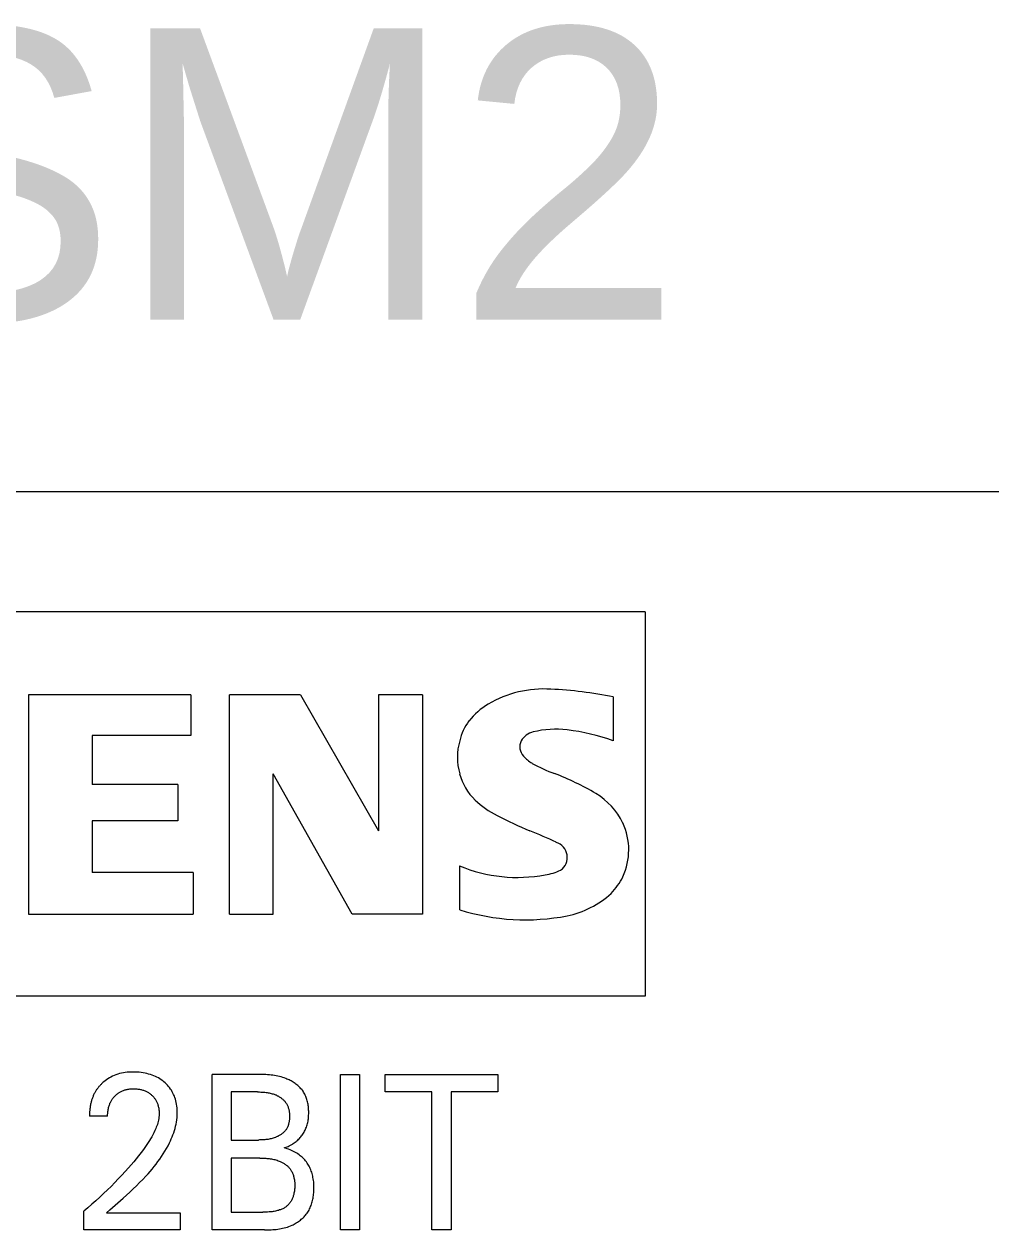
# Model space of a CAD drawing. Header units: millimetres. Extents: x -5035 to 14510, y -7775 to 12.
# Drawn here: x 634.23 to 642.53, y -2200.97 to -2190.62 of the extents above; entities that cross this region are included whole.
import ezdxf

# ---------------------------------------------------------------- set-up
doc = ezdxf.new("R2010")
doc.units = ezdxf.units.MM
doc.layers.add('eProC - L2', color=41, linetype='Continuous', lineweight=20)
doc.layers.add('Textos eProC', color=41, linetype='Continuous', lineweight=25)
doc.styles.get("Standard").update_dxf_attribs({"font": 'arial.ttf'})

msp = doc.modelspace()

# ---------------------------------------------------------------- linework, layer by layer
at = {"layer": 'eProC - L2', "linetype": 'Continuous'}
for p, q in [((622.983, -2194.632), (654.393, -2194.632)), ((639.564, -2195.667), (626.739, -2195.667)), ((639.564, -2195.667), (639.564, -2198.965)), ((634.27, -2196.377), (634.27, -2198.261)), ((635.664, -2196.377), (634.27, -2196.377)), ((635.664, -2196.377), (635.664, -2196.726)), ((635.994, -2198.261), (635.994, -2196.377)), ((636.606, -2196.377), (635.994, -2196.377)), ((636.606, -2196.377), (637.275, -2197.545)), ((637.275, -2196.377), (637.275, -2197.545)), ((637.652, -2196.377), (637.275, -2196.377)), ((637.652, -2196.377), (637.652, -2198.261)), ((639.291, -2196.773), (639.291, -2196.396)), ((634.816, -2196.726), (634.816, -2197.149)), ((635.664, -2196.726), (634.816, -2196.726)), ((635.551, -2197.149), (634.816, -2197.149)), ((635.551, -2197.149), (635.551, -2197.46)), ((636.37, -2198.261), (636.37, -2197.055)), ((637.049, -2198.261), (636.37, -2197.055)), ((634.816, -2197.46), (634.816, -2197.903)), ((635.551, -2197.46), (634.816, -2197.46)), ((637.972, -2198.223), (637.972, -2197.846)), ((635.683, -2197.903), (634.816, -2197.903)), ((635.683, -2197.903), (635.683, -2198.261)), ((634.27, -2198.261), (635.683, -2198.261)), ((635.994, -2198.261), (636.37, -2198.261)), ((637.652, -2198.261), (637.049, -2198.261)), ((639.564, -2198.965), (626.739, -2198.965)), ((635.021, -2199.639), (635.006, -2199.644)), ((635.036, -2199.634), (635.021, -2199.639)), ((635.051, -2199.629), (635.036, -2199.634)), ((635.067, -2199.626), (635.051, -2199.629)), ((635.084, -2199.622), (635.067, -2199.626)), ((635.101, -2199.62), (635.084, -2199.622)), ((635.118, -2199.617), (635.101, -2199.62)), ((635.136, -2199.616), (635.118, -2199.617)), ((635.153, -2199.615), (635.136, -2199.616)), ((635.17, -2199.615), (635.153, -2199.615)), ((635.187, -2199.615), (635.17, -2199.615)), ((635.204, -2199.616), (635.187, -2199.615)), ((635.221, -2199.617), (635.204, -2199.616)), ((635.238, -2199.619), (635.221, -2199.617)), ((635.255, -2199.621), (635.238, -2199.619)), ((635.271, -2199.624), (635.255, -2199.621)), ((635.286, -2199.628), (635.271, -2199.624)), ((635.301, -2199.632), (635.286, -2199.628)), ((635.316, -2199.636), (635.301, -2199.632)), ((635.331, -2199.641), (635.316, -2199.636)), ((635.846, -2200.97), (635.846, -2199.635)), ((636.25, -2199.635), (635.846, -2199.635)), ((636.265, -2199.635), (636.25, -2199.635)), ((636.279, -2199.635), (636.265, -2199.635)), ((636.294, -2199.636), (636.279, -2199.635)), ((636.308, -2199.637), (636.294, -2199.636)), ((636.323, -2199.638), (636.308, -2199.637)), ((636.338, -2199.639), (636.323, -2199.638)), ((636.352, -2199.641), (636.338, -2199.639)), ((636.947, -2200.97), (636.947, -2199.635)), ((636.947, -2199.635), (637.112, -2199.635)), ((637.112, -2199.635), (637.112, -2200.97)), ((637.331, -2199.786), (637.331, -2199.635)), ((637.331, -2199.635), (638.3, -2199.635)), ((638.3, -2199.635), (638.3, -2199.786)), ((634.875, -2199.74), (634.871, -2199.745)), ((634.879, -2199.735), (634.875, -2199.74)), ((634.884, -2199.73), (634.879, -2199.735)), ((634.888, -2199.725), (634.884, -2199.73)), ((634.893, -2199.721), (634.888, -2199.725)), ((634.897, -2199.716), (634.893, -2199.721)), ((634.902, -2199.711), (634.897, -2199.716)), ((634.909, -2199.705), (634.902, -2199.711)), ((634.916, -2199.699), (634.909, -2199.705)), ((634.927, -2199.69), (634.916, -2199.699)), ((634.939, -2199.681), (634.927, -2199.69)), ((634.952, -2199.673), (634.939, -2199.681)), ((634.964, -2199.665), (634.952, -2199.673)), ((634.977, -2199.658), (634.964, -2199.665)), ((634.992, -2199.651), (634.977, -2199.658)), ((635.006, -2199.644), (634.992, -2199.651)), ((635.345, -2199.647), (635.331, -2199.641)), ((635.359, -2199.653), (635.345, -2199.647)), ((635.372, -2199.659), (635.359, -2199.653)), ((635.385, -2199.666), (635.372, -2199.659)), ((635.398, -2199.674), (635.385, -2199.666)), ((635.41, -2199.682), (635.398, -2199.674)), ((635.422, -2199.691), (635.41, -2199.682)), ((635.433, -2199.7), (635.422, -2199.691)), ((635.444, -2199.709), (635.433, -2199.7)), ((635.454, -2199.719), (635.444, -2199.709)), ((635.463, -2199.728), (635.454, -2199.719)), ((635.472, -2199.739), (635.463, -2199.728)), ((635.481, -2199.749), (635.472, -2199.739)), ((636.367, -2199.642), (636.352, -2199.641)), ((636.381, -2199.645), (636.367, -2199.642)), ((636.395, -2199.647), (636.381, -2199.645)), ((636.41, -2199.65), (636.395, -2199.647)), ((636.424, -2199.653), (636.41, -2199.65)), ((636.438, -2199.657), (636.424, -2199.653)), ((636.452, -2199.661), (636.438, -2199.657)), ((636.466, -2199.666), (636.452, -2199.661)), ((636.48, -2199.671), (636.466, -2199.666)), ((636.489, -2199.675), (636.48, -2199.671)), ((636.498, -2199.679), (636.489, -2199.675)), ((636.507, -2199.683), (636.498, -2199.679)), ((636.516, -2199.687), (636.507, -2199.683)), ((636.525, -2199.692), (636.516, -2199.687)), ((636.533, -2199.697), (636.525, -2199.692)), ((636.542, -2199.702), (636.533, -2199.697)), ((636.55, -2199.707), (636.542, -2199.702)), ((636.558, -2199.713), (636.55, -2199.707)), ((636.566, -2199.718), (636.558, -2199.713)), ((636.574, -2199.724), (636.566, -2199.718)), ((636.582, -2199.731), (636.574, -2199.724)), ((636.589, -2199.737), (636.582, -2199.731)), ((636.596, -2199.744), (636.589, -2199.737)), ((634.817, -2199.844), (634.814, -2199.85)), ((634.819, -2199.837), (634.817, -2199.844)), ((634.821, -2199.831), (634.819, -2199.837)), ((634.824, -2199.825), (634.821, -2199.831)), ((634.826, -2199.819), (634.824, -2199.825)), ((634.829, -2199.812), (634.826, -2199.819)), ((634.832, -2199.806), (634.829, -2199.812)), ((634.835, -2199.8), (634.832, -2199.806)), ((634.838, -2199.794), (634.835, -2199.8)), ((634.842, -2199.788), (634.838, -2199.794)), ((634.845, -2199.783), (634.842, -2199.788)), ((634.848, -2199.777), (634.845, -2199.783)), ((634.852, -2199.772), (634.848, -2199.777)), ((634.855, -2199.766), (634.852, -2199.772)), ((634.859, -2199.761), (634.855, -2199.766)), ((634.863, -2199.755), (634.859, -2199.761)), ((634.867, -2199.75), (634.863, -2199.755)), ((634.871, -2199.745), (634.867, -2199.75)), ((634.989, -2199.847), (634.993, -2199.842)), ((634.993, -2199.842), (634.997, -2199.837)), ((634.997, -2199.837), (635.001, -2199.832)), ((635.001, -2199.832), (635.005, -2199.827)), ((635.005, -2199.827), (635.01, -2199.822)), ((635.01, -2199.822), (635.014, -2199.818)), ((635.014, -2199.818), (635.019, -2199.813)), ((635.019, -2199.813), (635.024, -2199.809)), ((635.024, -2199.809), (635.028, -2199.805)), ((635.028, -2199.805), (635.033, -2199.801)), ((635.033, -2199.801), (635.039, -2199.797)), ((635.039, -2199.797), (635.044, -2199.794)), ((635.044, -2199.794), (635.049, -2199.79)), ((635.049, -2199.79), (635.055, -2199.787)), ((635.055, -2199.787), (635.06, -2199.784)), ((635.06, -2199.784), (635.066, -2199.781)), ((635.066, -2199.781), (635.072, -2199.778)), ((635.072, -2199.778), (635.078, -2199.776)), ((635.078, -2199.776), (635.084, -2199.773)), ((635.084, -2199.773), (635.09, -2199.771)), ((635.09, -2199.771), (635.096, -2199.769)), ((635.096, -2199.769), (635.102, -2199.767)), ((635.102, -2199.767), (635.108, -2199.766)), ((635.108, -2199.766), (635.116, -2199.764)), ((635.116, -2199.764), (635.124, -2199.763)), ((635.124, -2199.763), (635.131, -2199.761)), ((635.131, -2199.761), (635.139, -2199.76)), ((635.139, -2199.76), (635.147, -2199.76)), ((635.147, -2199.76), (635.155, -2199.759)), ((635.155, -2199.759), (635.162, -2199.759)), ((635.162, -2199.759), (635.17, -2199.759)), ((635.17, -2199.759), (635.178, -2199.759)), ((635.178, -2199.759), (635.186, -2199.759)), ((635.186, -2199.759), (635.193, -2199.759)), ((635.193, -2199.759), (635.201, -2199.76)), ((635.201, -2199.76), (635.208, -2199.761)), ((635.208, -2199.761), (635.216, -2199.762)), ((635.216, -2199.762), (635.223, -2199.763)), ((635.223, -2199.763), (635.231, -2199.765)), ((635.231, -2199.765), (635.238, -2199.766)), ((635.238, -2199.766), (635.244, -2199.768)), ((635.244, -2199.768), (635.251, -2199.77)), ((635.251, -2199.77), (635.258, -2199.772)), ((635.258, -2199.772), (635.264, -2199.774)), ((635.264, -2199.774), (635.27, -2199.777)), ((635.27, -2199.777), (635.277, -2199.78)), ((635.277, -2199.78), (635.283, -2199.783)), ((635.283, -2199.783), (635.289, -2199.786)), ((635.289, -2199.786), (635.295, -2199.789)), ((635.295, -2199.789), (635.3, -2199.792)), ((635.3, -2199.792), (635.306, -2199.796)), ((635.306, -2199.796), (635.311, -2199.8)), ((635.311, -2199.8), (635.317, -2199.804)), ((635.317, -2199.804), (635.322, -2199.808)), ((635.322, -2199.808), (635.327, -2199.813)), ((635.327, -2199.813), (635.332, -2199.817)), ((635.332, -2199.817), (635.336, -2199.821)), ((635.336, -2199.821), (635.34, -2199.826)), ((635.34, -2199.826), (635.345, -2199.831)), ((635.345, -2199.831), (635.349, -2199.836)), ((635.349, -2199.836), (635.352, -2199.841)), ((635.352, -2199.841), (635.356, -2199.846)), ((635.356, -2199.846), (635.36, -2199.851)), ((635.489, -2199.761), (635.481, -2199.749)), ((635.497, -2199.772), (635.489, -2199.761)), ((635.504, -2199.784), (635.497, -2199.772)), ((635.51, -2199.796), (635.504, -2199.784)), ((635.516, -2199.809), (635.51, -2199.796)), ((635.522, -2199.822), (635.516, -2199.809)), ((635.527, -2199.835), (635.522, -2199.822)), ((635.531, -2199.848), (635.527, -2199.835)), ((636.011, -2199.786), (636.011, -2200.199)), ((636.236, -2199.786), (636.011, -2199.786)), ((636.236, -2199.786), (636.245, -2199.786)), ((636.245, -2199.786), (636.254, -2199.786)), ((636.254, -2199.786), (636.263, -2199.787)), ((636.263, -2199.787), (636.272, -2199.787)), ((636.272, -2199.787), (636.281, -2199.787)), ((636.281, -2199.787), (636.29, -2199.788)), ((636.29, -2199.788), (636.3, -2199.789)), ((636.3, -2199.789), (636.309, -2199.79)), ((636.309, -2199.79), (636.318, -2199.791)), ((636.318, -2199.791), (636.327, -2199.793)), ((636.327, -2199.793), (636.336, -2199.794)), ((636.336, -2199.794), (636.345, -2199.796)), ((636.345, -2199.796), (636.354, -2199.798)), ((636.354, -2199.798), (636.363, -2199.801)), ((636.363, -2199.801), (636.371, -2199.803)), ((636.371, -2199.803), (636.38, -2199.806)), ((636.38, -2199.806), (636.389, -2199.81)), ((636.389, -2199.81), (636.395, -2199.812)), ((636.395, -2199.812), (636.4, -2199.815)), ((636.4, -2199.815), (636.406, -2199.818)), ((636.406, -2199.818), (636.411, -2199.82)), ((636.411, -2199.82), (636.417, -2199.823)), ((636.417, -2199.823), (636.422, -2199.827)), ((636.422, -2199.827), (636.428, -2199.83)), ((636.428, -2199.83), (636.433, -2199.833)), ((636.433, -2199.833), (636.438, -2199.837)), ((636.438, -2199.837), (636.443, -2199.841)), ((636.443, -2199.841), (636.448, -2199.845)), ((636.448, -2199.845), (636.452, -2199.849)), ((636.603, -2199.75), (636.596, -2199.744)), ((636.609, -2199.758), (636.603, -2199.75)), ((636.615, -2199.765), (636.609, -2199.758)), ((636.621, -2199.772), (636.615, -2199.765)), ((636.627, -2199.78), (636.621, -2199.772)), ((636.632, -2199.789), (636.627, -2199.78)), ((636.637, -2199.797), (636.632, -2199.789)), ((636.642, -2199.806), (636.637, -2199.797)), ((636.646, -2199.815), (636.642, -2199.806)), ((636.65, -2199.824), (636.646, -2199.815)), ((636.654, -2199.833), (636.65, -2199.824)), ((636.657, -2199.842), (636.654, -2199.833)), ((636.66, -2199.852), (636.657, -2199.842)), ((637.733, -2199.786), (637.331, -2199.786)), ((637.733, -2200.97), (637.733, -2199.786)), ((637.898, -2199.786), (637.898, -2200.97)), ((638.3, -2199.786), (637.898, -2199.786)), ((634.795, -2199.947), (634.794, -2199.955)), ((634.796, -2199.939), (634.795, -2199.947)), ((634.797, -2199.931), (634.796, -2199.939)), ((634.798, -2199.923), (634.797, -2199.931)), ((634.799, -2199.915), (634.798, -2199.923)), ((634.8, -2199.907), (634.799, -2199.915)), ((634.802, -2199.899), (634.8, -2199.907)), ((634.803, -2199.891), (634.802, -2199.899)), ((634.805, -2199.883), (634.803, -2199.891)), ((634.807, -2199.876), (634.805, -2199.883)), ((634.809, -2199.87), (634.807, -2199.876)), ((634.81, -2199.863), (634.809, -2199.87)), ((634.812, -2199.857), (634.81, -2199.863)), ((634.814, -2199.85), (634.812, -2199.857)), ((634.951, -2199.953), (634.953, -2199.944)), ((634.953, -2199.944), (634.954, -2199.936)), ((634.954, -2199.936), (634.956, -2199.927)), ((634.956, -2199.927), (634.957, -2199.92)), ((634.957, -2199.92), (634.959, -2199.912)), ((634.959, -2199.912), (634.962, -2199.905)), ((634.962, -2199.905), (634.964, -2199.898)), ((634.964, -2199.898), (634.967, -2199.89)), ((634.967, -2199.89), (634.969, -2199.883)), ((634.969, -2199.883), (634.973, -2199.876)), ((634.973, -2199.876), (634.976, -2199.87)), ((634.976, -2199.87), (634.979, -2199.864)), ((634.979, -2199.864), (634.982, -2199.858)), ((634.982, -2199.858), (634.986, -2199.853)), ((634.986, -2199.853), (634.989, -2199.847)), ((635.36, -2199.851), (635.363, -2199.856)), ((635.363, -2199.856), (635.366, -2199.862)), ((635.366, -2199.862), (635.369, -2199.868)), ((635.369, -2199.868), (635.372, -2199.874)), ((635.372, -2199.874), (635.374, -2199.88)), ((635.374, -2199.88), (635.377, -2199.886)), ((635.377, -2199.886), (635.379, -2199.892)), ((635.379, -2199.892), (635.381, -2199.898)), ((635.381, -2199.898), (635.383, -2199.905)), ((635.383, -2199.905), (635.384, -2199.911)), ((635.384, -2199.911), (635.386, -2199.918)), ((635.386, -2199.918), (635.388, -2199.925)), ((635.388, -2199.925), (635.389, -2199.933)), ((635.389, -2199.933), (635.39, -2199.94)), ((635.39, -2199.94), (635.391, -2199.947)), ((635.391, -2199.947), (635.391, -2199.954)), ((635.535, -2199.862), (635.531, -2199.848)), ((635.538, -2199.877), (635.535, -2199.862)), ((635.541, -2199.892), (635.538, -2199.877)), ((635.544, -2199.907), (635.541, -2199.892)), ((635.546, -2199.922), (635.544, -2199.907)), ((635.547, -2199.938), (635.546, -2199.922)), ((635.547, -2199.953), (635.547, -2199.938)), ((636.452, -2199.849), (636.457, -2199.853)), ((636.457, -2199.853), (636.461, -2199.857)), ((636.461, -2199.857), (636.466, -2199.862)), ((636.466, -2199.862), (636.47, -2199.866)), ((636.47, -2199.866), (636.474, -2199.871)), ((636.474, -2199.871), (636.477, -2199.876)), ((636.477, -2199.876), (636.481, -2199.881)), ((636.481, -2199.881), (636.484, -2199.886)), ((636.484, -2199.886), (636.487, -2199.892)), ((636.487, -2199.892), (636.49, -2199.897)), ((636.49, -2199.897), (636.493, -2199.903)), ((636.493, -2199.903), (636.496, -2199.909)), ((636.496, -2199.909), (636.498, -2199.915)), ((636.498, -2199.915), (636.5, -2199.921)), ((636.5, -2199.921), (636.502, -2199.927)), ((636.502, -2199.927), (636.504, -2199.933)), ((636.504, -2199.933), (636.505, -2199.94)), ((636.505, -2199.94), (636.507, -2199.946)), ((636.507, -2199.946), (636.508, -2199.953)), ((636.663, -2199.861), (636.66, -2199.852)), ((636.665, -2199.871), (636.663, -2199.861)), ((636.668, -2199.881), (636.665, -2199.871)), ((636.67, -2199.891), (636.668, -2199.881)), ((636.671, -2199.901), (636.67, -2199.891)), ((636.673, -2199.911), (636.671, -2199.901)), ((636.674, -2199.921), (636.673, -2199.911)), ((636.675, -2199.932), (636.674, -2199.921)), ((636.675, -2199.942), (636.675, -2199.932)), ((636.676, -2199.952), (636.675, -2199.942)), ((634.794, -2199.963), (634.793, -2199.971)), ((634.793, -2199.971), (634.793, -2199.979)), ((634.793, -2199.979), (634.793, -2199.987)), ((634.793, -2199.987), (634.793, -2199.995)), ((634.949, -2199.995), (634.793, -2199.995)), ((634.794, -2199.955), (634.794, -2199.963)), ((634.949, -2199.978), (634.95, -2199.97)), ((634.949, -2199.987), (634.949, -2199.978)), ((634.949, -2199.995), (634.949, -2199.987)), ((634.95, -2199.961), (634.951, -2199.953)), ((634.95, -2199.97), (634.95, -2199.961)), ((635.38, -2200.052), (635.376, -2200.064)), ((635.383, -2200.039), (635.38, -2200.052)), ((635.386, -2200.027), (635.383, -2200.039)), ((635.388, -2200.014), (635.386, -2200.027)), ((635.39, -2200.002), (635.388, -2200.014)), ((635.391, -2199.989), (635.39, -2200.002)), ((635.391, -2199.954), (635.392, -2199.962)), ((635.392, -2199.976), (635.391, -2199.989)), ((635.392, -2199.962), (635.392, -2199.969)), ((635.392, -2199.969), (635.392, -2199.976)), ((635.537, -2200.062), (635.54, -2200.044)), ((635.54, -2200.044), (635.543, -2200.025)), ((635.543, -2200.025), (635.545, -2200.006)), ((635.545, -2200.006), (635.547, -2199.988)), ((635.547, -2199.969), (635.547, -2199.953)), ((635.547, -2199.988), (635.547, -2199.969)), ((636.506, -2200.049), (636.505, -2200.055)), ((636.507, -2200.043), (636.506, -2200.049)), ((636.508, -2200.037), (636.507, -2200.043)), ((636.508, -2199.953), (636.509, -2199.959)), ((636.509, -2200.03), (636.508, -2200.037)), ((636.509, -2199.959), (636.51, -2199.966)), ((636.51, -2200.024), (636.509, -2200.03)), ((636.51, -2199.966), (636.51, -2199.972)), ((636.51, -2199.972), (636.511, -2199.979)), ((636.511, -2200.018), (636.51, -2200.024)), ((636.511, -2199.979), (636.511, -2199.986)), ((636.511, -2199.986), (636.511, -2199.992)), ((636.511, -2199.992), (636.511, -2199.999)), ((636.511, -2199.999), (636.511, -2200.005)), ((636.511, -2200.005), (636.511, -2200.012)), ((636.511, -2200.012), (636.511, -2200.018)), ((636.665, -2200.058), (636.668, -2200.047)), ((636.668, -2200.047), (636.67, -2200.037)), ((636.67, -2200.037), (636.671, -2200.026)), ((636.671, -2200.026), (636.673, -2200.016)), ((636.673, -2200.016), (636.674, -2200.005)), ((636.674, -2200.005), (636.675, -2199.995)), ((636.675, -2199.984), (636.676, -2199.973)), ((636.675, -2199.995), (636.675, -2199.984)), ((636.676, -2199.962), (636.676, -2199.952)), ((636.676, -2199.973), (636.676, -2199.962)), ((635.337, -2200.154), (635.328, -2200.171)), ((635.346, -2200.136), (635.337, -2200.154)), ((635.355, -2200.118), (635.346, -2200.136)), ((635.363, -2200.1), (635.355, -2200.118)), ((635.367, -2200.088), (635.363, -2200.1)), ((635.372, -2200.076), (635.367, -2200.088)), ((635.376, -2200.064), (635.372, -2200.076)), ((635.503, -2200.171), (635.51, -2200.154)), ((635.51, -2200.154), (635.517, -2200.136)), ((635.517, -2200.136), (635.522, -2200.117)), ((635.522, -2200.117), (635.528, -2200.099)), ((635.528, -2200.099), (635.533, -2200.081)), ((635.533, -2200.081), (635.537, -2200.062)), ((636.433, -2200.155), (636.427, -2200.158)), ((636.438, -2200.151), (636.433, -2200.155)), ((636.443, -2200.148), (636.438, -2200.151)), ((636.448, -2200.144), (636.443, -2200.148)), ((636.452, -2200.14), (636.448, -2200.144)), ((636.457, -2200.136), (636.452, -2200.14)), ((636.461, -2200.132), (636.457, -2200.136)), ((636.466, -2200.128), (636.461, -2200.132)), ((636.47, -2200.124), (636.466, -2200.128)), ((636.474, -2200.119), (636.47, -2200.124)), ((636.477, -2200.115), (636.474, -2200.119)), ((636.481, -2200.11), (636.477, -2200.115)), ((636.484, -2200.105), (636.481, -2200.11)), ((636.487, -2200.1), (636.484, -2200.105)), ((636.49, -2200.095), (636.487, -2200.1)), ((636.493, -2200.089), (636.49, -2200.095)), ((636.495, -2200.084), (636.493, -2200.089)), ((636.498, -2200.078), (636.495, -2200.084)), ((636.5, -2200.072), (636.498, -2200.078)), ((636.502, -2200.067), (636.5, -2200.072)), ((636.503, -2200.061), (636.502, -2200.067)), ((636.505, -2200.055), (636.503, -2200.061)), ((636.614, -2200.163), (636.62, -2200.156)), ((636.62, -2200.156), (636.625, -2200.148)), ((636.625, -2200.148), (636.63, -2200.14)), ((636.63, -2200.14), (636.635, -2200.132)), ((636.635, -2200.132), (636.64, -2200.123)), ((636.64, -2200.123), (636.644, -2200.115)), ((636.644, -2200.115), (636.648, -2200.106)), ((636.648, -2200.106), (636.652, -2200.098)), ((636.652, -2200.098), (636.656, -2200.088)), ((636.656, -2200.088), (636.659, -2200.078)), ((636.659, -2200.078), (636.663, -2200.068)), ((636.663, -2200.068), (636.665, -2200.058)), ((635.275, -2200.253), (635.256, -2200.281)), ((635.286, -2200.237), (635.275, -2200.253)), ((635.297, -2200.221), (635.286, -2200.237)), ((635.308, -2200.204), (635.297, -2200.221)), ((635.318, -2200.188), (635.308, -2200.204)), ((635.328, -2200.171), (635.318, -2200.188)), ((635.455, -2200.272), (635.468, -2200.248)), ((635.468, -2200.248), (635.48, -2200.224)), ((635.48, -2200.224), (635.488, -2200.206)), ((635.488, -2200.206), (635.496, -2200.189)), ((635.496, -2200.189), (635.503, -2200.171)), ((636.011, -2200.199), (636.245, -2200.199)), ((636.254, -2200.198), (636.245, -2200.199)), ((636.263, -2200.198), (636.254, -2200.198)), ((636.272, -2200.198), (636.263, -2200.198)), ((636.281, -2200.197), (636.272, -2200.198)), ((636.29, -2200.197), (636.281, -2200.197)), ((636.299, -2200.196), (636.29, -2200.197)), ((636.308, -2200.195), (636.299, -2200.196)), ((636.318, -2200.194), (636.308, -2200.195)), ((636.327, -2200.193), (636.318, -2200.194)), ((636.336, -2200.191), (636.327, -2200.193)), ((636.345, -2200.189), (636.336, -2200.191)), ((636.354, -2200.187), (636.345, -2200.189)), ((636.362, -2200.185), (636.354, -2200.187)), ((636.371, -2200.182), (636.362, -2200.185)), ((636.38, -2200.18), (636.371, -2200.182)), ((636.389, -2200.176), (636.38, -2200.18)), ((636.394, -2200.174), (636.389, -2200.176)), ((636.4, -2200.172), (636.394, -2200.174)), ((636.406, -2200.169), (636.4, -2200.172)), ((636.411, -2200.167), (636.406, -2200.169)), ((636.417, -2200.164), (636.411, -2200.167)), ((636.422, -2200.161), (636.417, -2200.164)), ((636.427, -2200.158), (636.422, -2200.161)), ((636.473, -2200.263), (636.482, -2200.26)), ((636.482, -2200.26), (636.491, -2200.257)), ((636.491, -2200.257), (636.5, -2200.253)), ((636.5, -2200.253), (636.509, -2200.249)), ((636.509, -2200.249), (636.518, -2200.244)), ((636.518, -2200.244), (636.526, -2200.24)), ((636.526, -2200.24), (636.535, -2200.235)), ((636.535, -2200.235), (636.543, -2200.229)), ((636.543, -2200.229), (636.551, -2200.224)), ((636.551, -2200.224), (636.559, -2200.218)), ((636.559, -2200.218), (636.567, -2200.212)), ((636.567, -2200.212), (636.574, -2200.205)), ((636.574, -2200.205), (636.581, -2200.199)), ((636.581, -2200.199), (636.588, -2200.192)), ((636.588, -2200.192), (636.595, -2200.185)), ((636.595, -2200.185), (636.602, -2200.178)), ((636.602, -2200.178), (636.608, -2200.171)), ((636.608, -2200.171), (636.614, -2200.163)), ((635.194, -2200.36), (635.173, -2200.386)), ((635.215, -2200.334), (635.194, -2200.36)), ((635.236, -2200.307), (635.215, -2200.334)), ((635.256, -2200.281), (635.236, -2200.307)), ((635.381, -2200.384), (635.397, -2200.363)), ((635.397, -2200.363), (635.412, -2200.34)), ((635.412, -2200.34), (635.427, -2200.318)), ((635.427, -2200.318), (635.441, -2200.295)), ((635.441, -2200.295), (635.455, -2200.272)), ((636.011, -2200.354), (636.011, -2200.818)), ((636.256, -2200.354), (636.011, -2200.354)), ((636.256, -2200.354), (636.266, -2200.354)), ((636.266, -2200.354), (636.276, -2200.354)), ((636.276, -2200.354), (636.286, -2200.354)), ((636.286, -2200.354), (636.296, -2200.355)), ((636.296, -2200.355), (636.306, -2200.355)), ((636.306, -2200.355), (636.316, -2200.356)), ((636.316, -2200.356), (636.326, -2200.357)), ((636.326, -2200.357), (636.335, -2200.358)), ((636.335, -2200.358), (636.345, -2200.359)), ((636.345, -2200.359), (636.355, -2200.361)), ((636.355, -2200.361), (636.365, -2200.363)), ((636.365, -2200.363), (636.375, -2200.365)), ((636.464, -2200.266), (636.473, -2200.263)), ((636.477, -2200.269), (636.464, -2200.266)), ((636.49, -2200.273), (636.477, -2200.269)), ((636.503, -2200.278), (636.49, -2200.273)), ((636.515, -2200.283), (636.503, -2200.278)), ((636.527, -2200.288), (636.515, -2200.283)), ((636.539, -2200.293), (636.527, -2200.288)), ((636.55, -2200.299), (636.539, -2200.293)), ((636.562, -2200.305), (636.55, -2200.299)), ((636.573, -2200.311), (636.562, -2200.305)), ((636.583, -2200.318), (636.573, -2200.311)), ((636.593, -2200.325), (636.583, -2200.318)), ((636.603, -2200.333), (636.593, -2200.325)), ((636.612, -2200.34), (636.603, -2200.333)), ((636.62, -2200.347), (636.612, -2200.34)), ((636.628, -2200.354), (636.62, -2200.347)), ((636.635, -2200.362), (636.628, -2200.354)), ((636.642, -2200.37), (636.635, -2200.362)), ((635.129, -2200.436), (635.1, -2200.469)), ((635.151, -2200.411), (635.129, -2200.436)), ((635.173, -2200.386), (635.151, -2200.411)), ((635.314, -2200.468), (635.331, -2200.448)), ((635.331, -2200.448), (635.348, -2200.427)), ((635.348, -2200.427), (635.365, -2200.406)), ((635.365, -2200.406), (635.381, -2200.384)), ((636.375, -2200.365), (636.384, -2200.367)), ((636.384, -2200.367), (636.394, -2200.37)), ((636.394, -2200.37), (636.404, -2200.372)), ((636.404, -2200.372), (636.413, -2200.376)), ((636.413, -2200.376), (636.422, -2200.379)), ((636.422, -2200.379), (636.429, -2200.382)), ((636.429, -2200.382), (636.435, -2200.385)), ((636.435, -2200.385), (636.441, -2200.388)), ((636.441, -2200.388), (636.447, -2200.391)), ((636.447, -2200.391), (636.453, -2200.394)), ((636.453, -2200.394), (636.459, -2200.397)), ((636.459, -2200.397), (636.465, -2200.401)), ((636.465, -2200.401), (636.47, -2200.405)), ((636.47, -2200.405), (636.476, -2200.409)), ((636.476, -2200.409), (636.481, -2200.413)), ((636.481, -2200.413), (636.487, -2200.417)), ((636.487, -2200.417), (636.492, -2200.421)), ((636.492, -2200.421), (636.497, -2200.426)), ((636.497, -2200.426), (636.501, -2200.43)), ((636.501, -2200.43), (636.506, -2200.435)), ((636.506, -2200.435), (636.51, -2200.44)), ((636.51, -2200.44), (636.515, -2200.445)), ((636.515, -2200.445), (636.519, -2200.451)), ((636.519, -2200.451), (636.522, -2200.456)), ((636.522, -2200.456), (636.526, -2200.462)), ((636.526, -2200.462), (636.53, -2200.469)), ((636.649, -2200.378), (636.642, -2200.37)), ((636.656, -2200.387), (636.649, -2200.378)), ((636.662, -2200.396), (636.656, -2200.387)), ((636.668, -2200.405), (636.662, -2200.396)), ((636.674, -2200.414), (636.668, -2200.405)), ((636.679, -2200.424), (636.674, -2200.414)), ((636.684, -2200.434), (636.679, -2200.424)), ((636.689, -2200.444), (636.684, -2200.434)), ((636.693, -2200.454), (636.689, -2200.444)), ((636.697, -2200.465), (636.693, -2200.454)), ((636.701, -2200.475), (636.697, -2200.465)), ((635.01, -2200.564), (634.979, -2200.596)), ((635.041, -2200.533), (635.01, -2200.564)), ((635.071, -2200.501), (635.041, -2200.533)), ((635.1, -2200.469), (635.071, -2200.501)), ((635.196, -2200.592), (635.223, -2200.564)), ((635.223, -2200.564), (635.251, -2200.537)), ((635.251, -2200.537), (635.277, -2200.509)), ((635.277, -2200.509), (635.296, -2200.489)), ((635.296, -2200.489), (635.314, -2200.468)), ((636.53, -2200.469), (636.533, -2200.475)), ((636.533, -2200.475), (636.536, -2200.482)), ((636.536, -2200.482), (636.539, -2200.488)), ((636.539, -2200.488), (636.542, -2200.495)), ((636.542, -2200.495), (636.544, -2200.502)), ((636.544, -2200.502), (636.546, -2200.51)), ((636.546, -2200.51), (636.548, -2200.517)), ((636.548, -2200.517), (636.549, -2200.524)), ((636.549, -2200.524), (636.551, -2200.531)), ((636.551, -2200.531), (636.552, -2200.539)), ((636.552, -2200.539), (636.553, -2200.546)), ((636.553, -2200.546), (636.554, -2200.554)), ((636.554, -2200.554), (636.555, -2200.561)), ((636.555, -2200.561), (636.555, -2200.569)), ((636.555, -2200.569), (636.555, -2200.576)), ((636.704, -2200.486), (636.701, -2200.475)), ((636.707, -2200.497), (636.704, -2200.486)), ((636.71, -2200.509), (636.707, -2200.497)), ((636.712, -2200.521), (636.71, -2200.509)), ((636.715, -2200.533), (636.712, -2200.521)), ((636.716, -2200.546), (636.715, -2200.533)), ((636.718, -2200.558), (636.716, -2200.546)), ((636.719, -2200.57), (636.718, -2200.558)), ((636.719, -2200.583), (636.719, -2200.57)), ((634.914, -2200.658), (634.882, -2200.688)), ((634.947, -2200.627), (634.914, -2200.658)), ((634.979, -2200.596), (634.947, -2200.627)), ((635.082, -2200.697), (635.11, -2200.671)), ((635.11, -2200.671), (635.139, -2200.645)), ((635.139, -2200.645), (635.167, -2200.618)), ((635.167, -2200.618), (635.196, -2200.592)), ((636.545, -2200.672), (636.543, -2200.678)), ((636.547, -2200.665), (636.545, -2200.672)), ((636.549, -2200.656), (636.547, -2200.665)), ((636.551, -2200.647), (636.549, -2200.656)), ((636.552, -2200.638), (636.551, -2200.647)), ((636.553, -2200.629), (636.552, -2200.638)), ((636.554, -2200.62), (636.553, -2200.629)), ((636.555, -2200.611), (636.554, -2200.62)), ((636.555, -2200.576), (636.556, -2200.584)), ((636.556, -2200.593), (636.555, -2200.602)), ((636.555, -2200.602), (636.555, -2200.611)), ((636.556, -2200.584), (636.556, -2200.593)), ((636.716, -2200.675), (636.717, -2200.664)), ((636.717, -2200.664), (636.718, -2200.653)), ((636.718, -2200.653), (636.719, -2200.641)), ((636.72, -2200.596), (636.719, -2200.583)), ((636.719, -2200.641), (636.72, -2200.63)), ((636.72, -2200.608), (636.72, -2200.596)), ((636.72, -2200.619), (636.72, -2200.608)), ((636.72, -2200.63), (636.72, -2200.619)), ((634.813, -2200.75), (634.779, -2200.78)), ((634.848, -2200.719), (634.813, -2200.75)), ((634.882, -2200.688), (634.848, -2200.719)), ((634.968, -2200.799), (635.082, -2200.697)), ((636.476, -2200.775), (636.47, -2200.779)), ((636.481, -2200.771), (636.476, -2200.775)), ((636.486, -2200.767), (636.481, -2200.771)), ((636.491, -2200.763), (636.486, -2200.767)), ((636.496, -2200.759), (636.491, -2200.763)), ((636.5, -2200.754), (636.496, -2200.759)), ((636.504, -2200.749), (636.5, -2200.754)), ((636.509, -2200.744), (636.504, -2200.749)), ((636.513, -2200.739), (636.509, -2200.744)), ((636.516, -2200.734), (636.513, -2200.739)), ((636.52, -2200.729), (636.516, -2200.734)), ((636.524, -2200.723), (636.52, -2200.729)), ((636.527, -2200.717), (636.524, -2200.723)), ((636.53, -2200.711), (636.527, -2200.717)), ((636.533, -2200.704), (636.53, -2200.711)), ((636.536, -2200.698), (636.533, -2200.704)), ((636.539, -2200.692), (636.536, -2200.698)), ((636.541, -2200.685), (636.539, -2200.692)), ((636.543, -2200.678), (636.541, -2200.685)), ((636.688, -2200.78), (636.692, -2200.77)), ((636.692, -2200.77), (636.696, -2200.76)), ((636.696, -2200.76), (636.7, -2200.75)), ((636.7, -2200.75), (636.703, -2200.739)), ((636.703, -2200.739), (636.706, -2200.729)), ((636.706, -2200.729), (636.709, -2200.718)), ((636.709, -2200.718), (636.711, -2200.707)), ((636.711, -2200.707), (636.713, -2200.697)), ((636.713, -2200.697), (636.715, -2200.686)), ((636.715, -2200.686), (636.716, -2200.675)), ((634.779, -2200.78), (634.744, -2200.81)), ((634.744, -2200.97), (634.744, -2200.81)), ((634.94, -2200.824), (634.968, -2200.799)), ((634.94, -2200.824), (635.572, -2200.824)), ((635.572, -2200.824), (635.572, -2200.97)), ((636.011, -2200.818), (636.282, -2200.818)), ((636.296, -2200.818), (636.282, -2200.818)), ((636.309, -2200.818), (636.296, -2200.818)), ((636.322, -2200.817), (636.309, -2200.818)), ((636.335, -2200.816), (636.322, -2200.817)), ((636.348, -2200.815), (636.335, -2200.816)), ((636.361, -2200.814), (636.348, -2200.815)), ((636.371, -2200.812), (636.361, -2200.814)), ((636.38, -2200.811), (636.371, -2200.812)), ((636.389, -2200.809), (636.38, -2200.811)), ((636.398, -2200.807), (636.389, -2200.809)), ((636.408, -2200.804), (636.398, -2200.807)), ((636.417, -2200.802), (636.408, -2200.804)), ((636.426, -2200.799), (636.417, -2200.802)), ((636.432, -2200.797), (636.426, -2200.799)), ((636.439, -2200.794), (636.432, -2200.797)), ((636.445, -2200.792), (636.439, -2200.794)), ((636.452, -2200.789), (636.445, -2200.792)), ((636.458, -2200.786), (636.452, -2200.789)), ((636.464, -2200.782), (636.458, -2200.786)), ((636.47, -2200.779), (636.464, -2200.782)), ((636.604, -2200.886), (636.612, -2200.879)), ((636.612, -2200.879), (636.62, -2200.873)), ((636.62, -2200.873), (636.627, -2200.865)), ((636.627, -2200.865), (636.635, -2200.858)), ((636.635, -2200.858), (636.642, -2200.85)), ((636.642, -2200.85), (636.649, -2200.843)), ((636.649, -2200.843), (636.655, -2200.835)), ((636.655, -2200.835), (636.662, -2200.826)), ((636.662, -2200.826), (636.667, -2200.818)), ((636.667, -2200.818), (636.673, -2200.809)), ((636.673, -2200.809), (636.678, -2200.8)), ((636.678, -2200.8), (636.683, -2200.79)), ((636.683, -2200.79), (636.688, -2200.78)), ((635.572, -2200.97), (634.744, -2200.97)), ((636.297, -2200.97), (635.846, -2200.97)), ((636.297, -2200.97), (636.311, -2200.97)), ((636.311, -2200.97), (636.325, -2200.969)), ((636.325, -2200.969), (636.339, -2200.969)), ((636.339, -2200.969), (636.353, -2200.968)), ((636.353, -2200.968), (636.367, -2200.967)), ((636.367, -2200.967), (636.381, -2200.966)), ((636.381, -2200.966), (636.396, -2200.965)), ((636.396, -2200.965), (636.41, -2200.963)), ((636.41, -2200.963), (636.424, -2200.961)), ((636.424, -2200.961), (636.438, -2200.959)), ((636.438, -2200.959), (636.451, -2200.956)), ((636.451, -2200.956), (636.465, -2200.953)), ((636.465, -2200.953), (636.479, -2200.949)), ((636.479, -2200.949), (636.492, -2200.945)), ((636.492, -2200.945), (636.506, -2200.94)), ((636.506, -2200.94), (636.519, -2200.935)), ((636.519, -2200.935), (636.532, -2200.93)), ((636.532, -2200.93), (636.541, -2200.925)), ((636.541, -2200.925), (636.551, -2200.92)), ((636.551, -2200.92), (636.56, -2200.915)), ((636.56, -2200.915), (636.569, -2200.91)), ((636.569, -2200.91), (636.578, -2200.904)), ((636.578, -2200.904), (636.587, -2200.899)), ((636.587, -2200.899), (636.595, -2200.892)), ((636.595, -2200.892), (636.604, -2200.886)), ((637.112, -2200.97), (636.947, -2200.97)), ((637.898, -2200.97), (637.733, -2200.97))]:
    msp.add_line(p, q, dxfattribs=at)
for centre, radius, start, end in [((638.692, -2197.266), 0.938, 86.2218, 120.4273), ((638.585, -2199.92), 3.594, 78.6827, 87.3148), ((638.541, -2196.993), 0.626, 121.2141, 141.5255), ((638.405, -2196.871), 0.444, 142.8139, 167.1523), ((638.639, -2196.856), 0.163, 102.8288, 149.226), ((638.804, -2197.546), 0.873, 84.04, 103.3428), ((638.669, -2198.505), 1.84, 70.2626, 82.9524), ((638.471, -2196.914), 0.519, 164.1975, 195.8025), ((638.608, -2196.824), 0.12, 154.44, 221.8202), ((638.77, -2196.671), 0.343, 222.776, 239.0362), ((639.128, -2196.039), 1.07, 240.0482, 251.378), ((637.777, -2199.577), 2.719, 59.902, 68.2036), ((638.446, -2196.93), 0.491, 194.7952, 225.7177), ((638.837, -2197.739), 0.596, 25.9563, 59.4835), ((638.686, -2196.65), 0.859, 227.3119, 242.704), ((640.214, -2193.664), 4.213, 242.862, 247.1042), ((635.935, -2203.887), 6.87, 65.3415, 67.3998), ((638.866, -2197.708), 0.557, 335.3868, 24.3915), ((638.76, -2197.773), 0.135, 305.5032, 72.4653), ((638.465, -2196.653), 1.292, 247.53, 280.758), ((638.647, -2197.485), 0.441, 277.71, 295.6885), ((638.864, -2197.687), 0.568, 315.8905, 333.5229), ((638.716, -2197.462), 0.833, 282.4058, 311.8644), ((638.536, -2196.424), 1.885, 252.5939, 280.9817)]:
    msp.add_arc(centre, radius, start, end, dxfattribs=at)

# ---------------------------------------------------------------- texts
at = {"layer": 'Textos eProC', "insert": (623.768, -2193.195), "char_height": 2.5, "attachment_point": 7}
msp.add_mtext_dynamic_manual_height_columns('-0080SM2', width=18.31216, gutter_width=12.5, heights=[0], dxfattribs=at)

doc.saveas('drawing.dxf')
